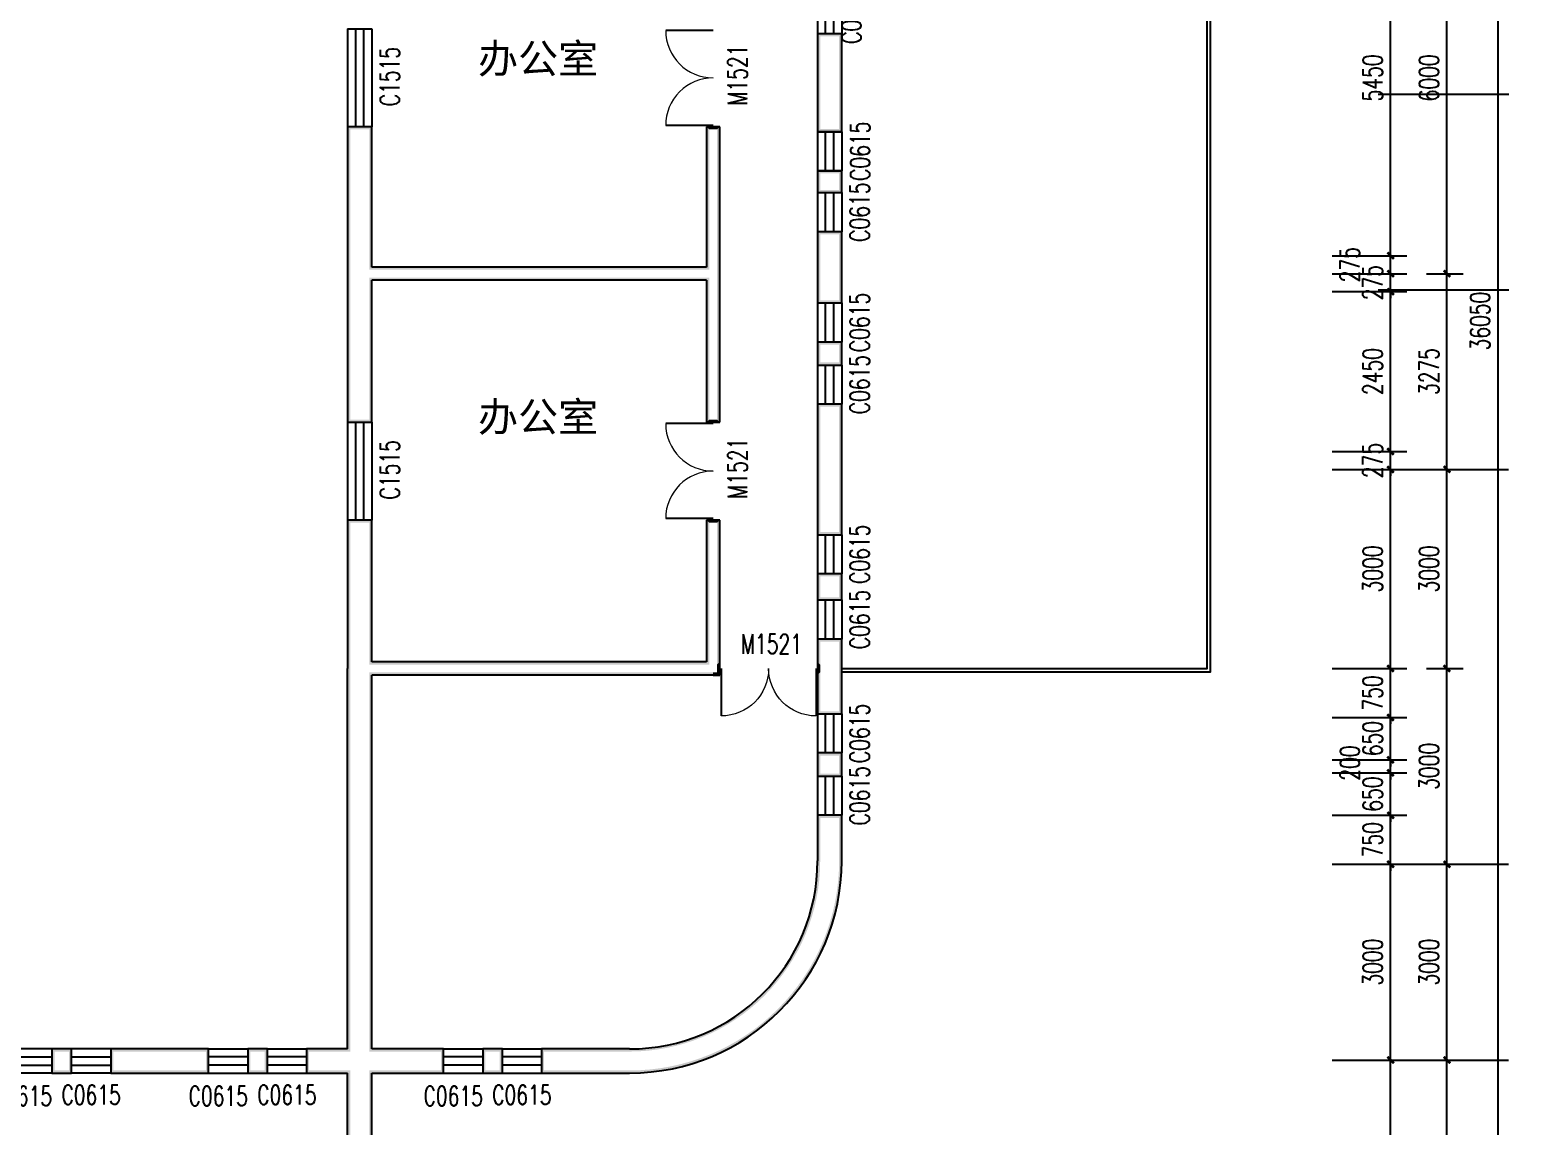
# Model space of a CAD drawing. Header units: millimetres. Extents: x -150677 to 588340, y -254013 to 149700.
# Drawn here: x 201569 to 224316, y -109772 to -92967 of the extents above; entities that cross this region are included whole.
import ezdxf

# ---------------------------------------------------------------- set-up
doc = ezdxf.new("R2010")
doc.units = ezdxf.units.MM
doc.header["$LTSCALE"] = 10
doc.header["$MEASUREMENT"] = 0
for name, color, linetype in [('PUB_DIM', 3, 'Continuous'), ('PUB_WALL', 9, 'Continuous'), ('WALL', 9, 'Continuous'), ('WINDOW', 4, 'Continuous'), ('WINDOW_TEXT', 7, 'Continuous')]:
    doc.layers.add(name, color=color, linetype=linetype)
doc.styles.add('_TCH_DIM_T3', font='SIMPLEX', dxfattribs={"width": 0.705882, "bigfont": 'GBCBIG'})
doc.styles.add('_TCH_WINDOW', font='SIMPLEX', dxfattribs={"bigfont": 'GBCBIG'})
doc.styles.add('HZHT', font='')
doc.styles.get('HZHT').set_extended_font_data('SimSun')
doc.dimstyles.new('_TCH_ARCH&&100', dxfattribs={"dimtxt": 297.5, "dimasz": 100, "dimexe": 250, "dimexo": 300, "dimgap": 126.25, "dimtad": 1, "dimdec": 0, "dimzin": 0, "dimdsep": 46, "dimtxsty": '_TCH_DIM_T3', "dimblk": 'ARCHTICK', "dimcen": 0.09, "dimclrt": 7, "dimazin": 2, "dimtfac": 1, "dimtdec": 0, "dimtix": 1, "dimtmove": 2, "dimatfit": 3, "dimfxl": 1, "dimtolj": 1, "dimtzin": 0, "dimarcsym": 0})

# ---------------------------------------------------------------- blocks, each defined once
blk = doc.blocks.new('_ArchTick')
at = {"color": 0, "linetype": 'ByBlock', "const_width": 0.4}
blk.add_lwpolyline([(-0.5, -0.5), (0.5, 0.5)], dxfattribs=at)
blk = doc.blocks.new('*D448')
at = {"layer": 'Defpoints', "color": 0, "transparency": 16777216}
for p in [(221226, -108756), (222420, -108756), (221226, -114706)]:
    blk.add_point(p, dxfattribs=at)
at = {"layer": 'PUB_DIM', "color": 0, "lineweight": -2, "transparency": 16777216}
for p, q in [((221526, -108756), (222670, -108756)), ((222420, -114706), (222420, -108756)), ((221526, -114706), (222670, -114706))]:
    blk.add_line(p, q, dxfattribs=at)
at = {"layer": 'PUB_DIM', "color": 0, "lineweight": -2, "transparency": 16777216, "xscale": 100, "yscale": 100, "zscale": 100}
for p, rotation in [((222420, -108756), 90), ((222420, -114706), 270)]:
    blk.add_blockref('_ArchTick', p, dxfattribs=dict(at, rotation=rotation))
at = {"layer": 'PUB_DIM', "color": 7, "transparency": 16777216, "insert": (222145, -111731), "char_height": 297.5, "attachment_point": 5, "rotation": 90, "style": '_TCH_DIM_T3'}
blk.add_mtext('\\A1;5950', dxfattribs=at)
blk = doc.blocks.new('*D449')
at = {"layer": 'Defpoints', "color": 0, "transparency": 16777216}
for p in [(221226, -105756), (222420, -105756), (221226, -108756)]:
    blk.add_point(p, dxfattribs=at)
at = {"layer": 'PUB_DIM', "color": 0, "lineweight": -2, "transparency": 16777216}
for p, q in [((221526, -105756), (222670, -105756)), ((222420, -108756), (222420, -105756)), ((221526, -108756), (222670, -108756))]:
    blk.add_line(p, q, dxfattribs=at)
at = {"layer": 'PUB_DIM', "color": 0, "lineweight": -2, "transparency": 16777216, "xscale": 100, "yscale": 100, "zscale": 100}
for p, rotation in [((222420, -105756), 90), ((222420, -108756), 270)]:
    blk.add_blockref('_ArchTick', p, dxfattribs=dict(at, rotation=rotation))
at = {"layer": 'PUB_DIM', "color": 7, "transparency": 16777216, "insert": (222145, -107256), "char_height": 297.5, "attachment_point": 5, "rotation": 90, "style": '_TCH_DIM_T3'}
blk.add_mtext('\\A1;3000', dxfattribs=at)
blk = doc.blocks.new('*D450')
at = {"layer": 'Defpoints', "color": 0, "transparency": 16777216}
for p in [(221226, -105006), (222420, -105006), (221226, -105756)]:
    blk.add_point(p, dxfattribs=at)
at = {"layer": 'PUB_DIM', "color": 0, "lineweight": -2, "transparency": 16777216}
for p, q in [((221526, -105006), (222670, -105006)), ((222420, -105006), (222420, -104906)), ((222420, -105756), (222420, -105006)), ((221526, -105756), (222670, -105756)), ((222420, -105756), (222420, -105856))]:
    blk.add_line(p, q, dxfattribs=at)
at = {"layer": 'PUB_DIM', "color": 0, "lineweight": -2, "transparency": 16777216, "xscale": 100, "yscale": 100, "zscale": 100}
for p, rotation in [((222420, -105006), 270), ((222420, -105756), 90)]:
    blk.add_blockref('_ArchTick', p, dxfattribs=dict(at, rotation=rotation))
at = {"layer": 'PUB_DIM', "color": 7, "transparency": 16777216, "insert": (222145, -105381), "char_height": 297.5, "attachment_point": 5, "rotation": 90, "style": '_TCH_DIM_T3'}
blk.add_mtext('\\A1;750', dxfattribs=at)
blk = doc.blocks.new('*D451')
at = {"layer": 'Defpoints', "color": 0, "transparency": 16777216}
for p in [(221226, -104356), (222420, -104356), (221226, -105006)]:
    blk.add_point(p, dxfattribs=at)
at = {"layer": 'PUB_DIM', "color": 0, "lineweight": -2, "transparency": 16777216}
for p, q in [((221526, -104356), (222670, -104356)), ((222420, -104356), (222420, -104256)), ((222420, -105006), (222420, -104356)), ((221526, -105006), (222670, -105006)), ((222420, -105006), (222420, -105106))]:
    blk.add_line(p, q, dxfattribs=at)
at = {"layer": 'PUB_DIM', "color": 0, "lineweight": -2, "transparency": 16777216, "xscale": 100, "yscale": 100, "zscale": 100}
for p, rotation in [((222420, -104356), 270), ((222420, -105006), 90)]:
    blk.add_blockref('_ArchTick', p, dxfattribs=dict(at, rotation=rotation))
at = {"layer": 'PUB_DIM', "color": 7, "transparency": 16777216, "insert": (222145, -104681), "char_height": 297.5, "attachment_point": 5, "rotation": 90, "style": '_TCH_DIM_T3'}
blk.add_mtext('\\A1;650', dxfattribs=at)
blk = doc.blocks.new('*D452')
at = {"layer": 'Defpoints', "color": 0, "transparency": 16777216}
for p in [(221226, -104156), (222420, -104156), (221226, -104356)]:
    blk.add_point(p, dxfattribs=at)
at = {"layer": 'PUB_DIM', "color": 0, "lineweight": -2, "transparency": 16777216}
for p, q in [((221526, -104156), (222670, -104156)), ((222420, -104156), (222420, -104056)), ((222420, -104356), (222420, -104156)), ((221526, -104356), (222670, -104356)), ((222420, -104356), (222420, -104456))]:
    blk.add_line(p, q, dxfattribs=at)
at = {"layer": 'PUB_DIM', "color": 0, "lineweight": -2, "transparency": 16777216, "xscale": 100, "yscale": 100, "zscale": 100}
for p, rotation in [((222420, -104156), 270), ((222420, -104356), 90)]:
    blk.add_blockref('_ArchTick', p, dxfattribs=dict(at, rotation=rotation))
at = {"layer": 'PUB_DIM', "color": 7, "transparency": 16777216, "insert": (221795, -104206), "char_height": 297.5, "attachment_point": 5, "rotation": 90, "style": '_TCH_DIM_T3'}
blk.add_mtext('\\A1;200', dxfattribs=at)
blk = doc.blocks.new('*D453')
at = {"layer": 'Defpoints', "color": 0, "transparency": 16777216}
for p in [(221226, -103506), (222420, -103506), (221226, -104156)]:
    blk.add_point(p, dxfattribs=at)
at = {"layer": 'PUB_DIM', "color": 0, "lineweight": -2, "transparency": 16777216}
for p, q in [((222420, -103506), (222420, -103406)), ((221526, -103506), (222670, -103506)), ((222420, -104156), (222420, -103506)), ((221526, -104156), (222670, -104156)), ((222420, -104156), (222420, -104256))]:
    blk.add_line(p, q, dxfattribs=at)
at = {"layer": 'PUB_DIM', "color": 0, "lineweight": -2, "transparency": 16777216, "xscale": 100, "yscale": 100, "zscale": 100}
for p, rotation in [((222420, -103506), 270), ((222420, -104156), 90)]:
    blk.add_blockref('_ArchTick', p, dxfattribs=dict(at, rotation=rotation))
at = {"layer": 'PUB_DIM', "color": 7, "transparency": 16777216, "insert": (222145, -103831), "char_height": 297.5, "attachment_point": 5, "rotation": 90, "style": '_TCH_DIM_T3'}
blk.add_mtext('\\A1;650', dxfattribs=at)
blk = doc.blocks.new('*D454')
at = {"layer": 'Defpoints', "color": 0, "transparency": 16777216}
for p in [(221226, -102756), (222420, -102756), (221226, -103506)]:
    blk.add_point(p, dxfattribs=at)
at = {"layer": 'PUB_DIM', "color": 0, "lineweight": -2, "transparency": 16777216}
for p, q in [((221526, -102756), (222670, -102756)), ((222420, -102756), (222420, -102656)), ((222420, -103506), (222420, -102756)), ((221526, -103506), (222670, -103506)), ((222420, -103506), (222420, -103606))]:
    blk.add_line(p, q, dxfattribs=at)
at = {"layer": 'PUB_DIM', "color": 0, "lineweight": -2, "transparency": 16777216, "xscale": 100, "yscale": 100, "zscale": 100}
for p, rotation in [((222420, -102756), 270), ((222420, -103506), 90)]:
    blk.add_blockref('_ArchTick', p, dxfattribs=dict(at, rotation=rotation))
at = {"layer": 'PUB_DIM', "color": 7, "transparency": 16777216, "insert": (222145, -103131), "char_height": 297.5, "attachment_point": 5, "rotation": 90, "style": '_TCH_DIM_T3'}
blk.add_mtext('\\A1;750', dxfattribs=at)
blk = doc.blocks.new('*D455')
at = {"layer": 'Defpoints', "color": 0, "transparency": 16777216}
for p in [(221226, -99706), (222420, -99706), (221226, -102756)]:
    blk.add_point(p, dxfattribs=at)
at = {"layer": 'PUB_DIM', "color": 0, "lineweight": -2, "transparency": 16777216}
for p, q in [((221526, -99706), (222670, -99706)), ((222420, -102756), (222420, -99706)), ((221526, -102756), (222670, -102756))]:
    blk.add_line(p, q, dxfattribs=at)
at = {"layer": 'PUB_DIM', "color": 0, "lineweight": -2, "transparency": 16777216, "xscale": 100, "yscale": 100, "zscale": 100}
for p, rotation in [((222420, -99706), 90), ((222420, -102756), 270)]:
    blk.add_blockref('_ArchTick', p, dxfattribs=dict(at, rotation=rotation))
at = {"layer": 'PUB_DIM', "color": 7, "transparency": 16777216, "insert": (222145, -101231), "char_height": 297.5, "attachment_point": 5, "rotation": 90, "style": '_TCH_DIM_T3'}
blk.add_mtext('\\A1;3000', dxfattribs=at)
blk = doc.blocks.new('*D456')
at = {"layer": 'Defpoints', "color": 0, "transparency": 16777216}
for p in [(221226, -99431), (222420, -99431), (221226, -99706)]:
    blk.add_point(p, dxfattribs=at)
at = {"layer": 'PUB_DIM', "color": 0, "lineweight": -2, "transparency": 16777216}
for p, q in [((222420, -99431), (222420, -99331)), ((221526, -99431), (222670, -99431)), ((222420, -99706), (222420, -99431)), ((221526, -99706), (222670, -99706)), ((222420, -99706), (222420, -99806))]:
    blk.add_line(p, q, dxfattribs=at)
at = {"layer": 'PUB_DIM', "color": 0, "lineweight": -2, "transparency": 16777216, "xscale": 100, "yscale": 100, "zscale": 100}
for p, rotation in [((222420, -99431), 270), ((222420, -99706), 90)]:
    blk.add_blockref('_ArchTick', p, dxfattribs=dict(at, rotation=rotation))
at = {"layer": 'PUB_DIM', "color": 7, "transparency": 16777216, "insert": (222145, -99569), "char_height": 297.5, "attachment_point": 5, "rotation": 90, "style": '_TCH_DIM_T3'}
blk.add_mtext('\\A1;275', dxfattribs=at)
blk = doc.blocks.new('*D457')
at = {"layer": 'Defpoints', "color": 0, "transparency": 16777216}
for p in [(221226, -96981), (222420, -96981), (221226, -99431)]:
    blk.add_point(p, dxfattribs=at)
at = {"layer": 'PUB_DIM', "color": 0, "lineweight": -2, "transparency": 16777216}
for p, q in [((221526, -96981), (222670, -96981)), ((222420, -99431), (222420, -96981)), ((221526, -99431), (222670, -99431))]:
    blk.add_line(p, q, dxfattribs=at)
at = {"layer": 'PUB_DIM', "color": 0, "lineweight": -2, "transparency": 16777216, "xscale": 100, "yscale": 100, "zscale": 100}
for p, rotation in [((222420, -96981), 90), ((222420, -99431), 270)]:
    blk.add_blockref('_ArchTick', p, dxfattribs=dict(at, rotation=rotation))
at = {"layer": 'PUB_DIM', "color": 7, "transparency": 16777216, "insert": (222145, -98206), "char_height": 297.5, "attachment_point": 5, "rotation": 90, "style": '_TCH_DIM_T3'}
blk.add_mtext('\\A1;2450', dxfattribs=at)
blk = doc.blocks.new('*D458')
at = {"layer": 'Defpoints', "color": 0, "transparency": 16777216}
for p in [(221226, -96706), (222420, -96706), (221226, -96981)]:
    blk.add_point(p, dxfattribs=at)
at = {"layer": 'PUB_DIM', "color": 0, "lineweight": -2, "transparency": 16777216}
for p, q in [((222420, -96706), (222420, -96606)), ((221526, -96706), (222670, -96706)), ((222420, -96981), (222420, -96706)), ((221526, -96981), (222670, -96981)), ((222420, -96981), (222420, -97081))]:
    blk.add_line(p, q, dxfattribs=at)
at = {"layer": 'PUB_DIM', "color": 0, "lineweight": -2, "transparency": 16777216, "xscale": 100, "yscale": 100, "zscale": 100}
for p, rotation in [((222420, -96706), 270), ((222420, -96981), 90)]:
    blk.add_blockref('_ArchTick', p, dxfattribs=dict(at, rotation=rotation))
at = {"layer": 'PUB_DIM', "color": 7, "transparency": 16777216, "insert": (222145, -96844), "char_height": 297.5, "attachment_point": 5, "rotation": 90, "style": '_TCH_DIM_T3'}
blk.add_mtext('\\A1;275', dxfattribs=at)
blk = doc.blocks.new('*D459')
at = {"layer": 'Defpoints', "color": 0, "transparency": 16777216}
for p in [(221226, -96431), (222420, -96431), (221226, -96706)]:
    blk.add_point(p, dxfattribs=at)
at = {"layer": 'PUB_DIM', "color": 0, "lineweight": -2, "transparency": 16777216}
for p, q in [((221526, -96431), (222670, -96431)), ((222420, -96706), (222420, -96431)), ((221526, -96706), (222670, -96706))]:
    blk.add_line(p, q, dxfattribs=at)
at = {"layer": 'PUB_DIM', "color": 0, "lineweight": -2, "transparency": 16777216, "xscale": 100, "yscale": 100, "zscale": 100}
for p, rotation in [((222420, -96431), 90), ((222420, -96706), 270)]:
    blk.add_blockref('_ArchTick', p, dxfattribs=dict(at, rotation=rotation))
at = {"layer": 'PUB_DIM', "color": 7, "transparency": 16777216, "insert": (221795, -96569), "char_height": 297.5, "attachment_point": 5, "rotation": 90, "style": '_TCH_DIM_T3'}
blk.add_mtext('\\A1;275', dxfattribs=at)
blk = doc.blocks.new('*D460')
at = {"layer": 'Defpoints', "color": 0, "transparency": 16777216}
for p in [(221226, -90981), (222420, -90981), (221226, -96431)]:
    blk.add_point(p, dxfattribs=at)
at = {"layer": 'PUB_DIM', "color": 0, "lineweight": -2, "transparency": 16777216}
for p, q in [((221526, -90981), (222670, -90981)), ((222420, -96431), (222420, -90981)), ((221526, -96431), (222670, -96431))]:
    blk.add_line(p, q, dxfattribs=at)
at = {"layer": 'PUB_DIM', "color": 0, "lineweight": -2, "transparency": 16777216, "xscale": 100, "yscale": 100, "zscale": 100}
for p, rotation in [((222420, -90981), 90), ((222420, -96431), 270)]:
    blk.add_blockref('_ArchTick', p, dxfattribs=dict(at, rotation=rotation))
at = {"layer": 'PUB_DIM', "color": 7, "transparency": 16777216, "insert": (222145, -93706), "char_height": 297.5, "attachment_point": 5, "rotation": 90, "style": '_TCH_DIM_T3'}
blk.add_mtext('\\A1;5450', dxfattribs=at)
blk = doc.blocks.new('*D473')
at = {"layer": 'Defpoints', "color": 0, "transparency": 16777216}
for p in [(222670, -108756), (223284, -108756), (222670, -114758)]:
    blk.add_point(p, dxfattribs=at)
at = {"layer": 'PUB_DIM', "color": 0, "lineweight": -2, "transparency": 16777216}
for p, q in [((222970, -108756), (223534, -108756)), ((223284, -114758), (223284, -108756)), ((222970, -114758), (223534, -114758))]:
    blk.add_line(p, q, dxfattribs=at)
at = {"layer": 'PUB_DIM', "color": 0, "lineweight": -2, "transparency": 16777216, "xscale": 100, "yscale": 100, "zscale": 100}
for p, rotation in [((223284, -108756), 90), ((223284, -114758), 270)]:
    blk.add_blockref('_ArchTick', p, dxfattribs=dict(at, rotation=rotation))
at = {"layer": 'PUB_DIM', "color": 7, "transparency": 16777216, "insert": (223009, -111757), "char_height": 297.5, "attachment_point": 5, "rotation": 90, "style": '_TCH_DIM_T3'}
blk.add_mtext('\\A1;6000', dxfattribs=at)
blk = doc.blocks.new('*D474')
at = {"layer": 'Defpoints', "color": 0, "transparency": 16777216}
for p in [(222670, -105756), (223284, -105756), (222670, -108756)]:
    blk.add_point(p, dxfattribs=at)
at = {"layer": 'PUB_DIM', "color": 0, "lineweight": -2, "transparency": 16777216}
for p, q in [((222970, -105756), (223534, -105756)), ((223284, -108756), (223284, -105756)), ((222970, -108756), (223534, -108756))]:
    blk.add_line(p, q, dxfattribs=at)
at = {"layer": 'PUB_DIM', "color": 0, "lineweight": -2, "transparency": 16777216, "xscale": 100, "yscale": 100, "zscale": 100}
for p, rotation in [((223284, -105756), 90), ((223284, -108756), 270)]:
    blk.add_blockref('_ArchTick', p, dxfattribs=dict(at, rotation=rotation))
at = {"layer": 'PUB_DIM', "color": 7, "transparency": 16777216, "insert": (223009, -107256), "char_height": 297.5, "attachment_point": 5, "rotation": 90, "style": '_TCH_DIM_T3'}
blk.add_mtext('\\A1;3000', dxfattribs=at)
blk = doc.blocks.new('*D475')
at = {"layer": 'Defpoints', "color": 0, "transparency": 16777216}
for p in [(222670, -102756), (223284, -102756), (222670, -105756)]:
    blk.add_point(p, dxfattribs=at)
at = {"layer": 'PUB_DIM', "color": 0, "lineweight": -2, "transparency": 16777216}
for p, q in [((222970, -102756), (223534, -102756)), ((223284, -105756), (223284, -102756)), ((222970, -105756), (223534, -105756))]:
    blk.add_line(p, q, dxfattribs=at)
at = {"layer": 'PUB_DIM', "color": 0, "lineweight": -2, "transparency": 16777216, "xscale": 100, "yscale": 100, "zscale": 100}
for p, rotation in [((223284, -102756), 90), ((223284, -105756), 270)]:
    blk.add_blockref('_ArchTick', p, dxfattribs=dict(at, rotation=rotation))
at = {"layer": 'PUB_DIM', "color": 7, "transparency": 16777216, "insert": (223009, -104256), "char_height": 297.5, "attachment_point": 5, "rotation": 90, "style": '_TCH_DIM_T3'}
blk.add_mtext('\\A1;3000', dxfattribs=at)
blk = doc.blocks.new('*D476')
at = {"layer": 'Defpoints', "color": 0, "transparency": 16777216}
for p in [(222670, -99706), (223284, -99706), (222670, -102756)]:
    blk.add_point(p, dxfattribs=at)
at = {"layer": 'PUB_DIM', "color": 0, "lineweight": -2, "transparency": 16777216}
for p, q in [((222970, -99706), (223534, -99706)), ((223284, -102756), (223284, -99706)), ((222970, -102756), (223534, -102756))]:
    blk.add_line(p, q, dxfattribs=at)
at = {"layer": 'PUB_DIM', "color": 0, "lineweight": -2, "transparency": 16777216, "xscale": 100, "yscale": 100, "zscale": 100}
for p, rotation in [((223284, -99706), 90), ((223284, -102756), 270)]:
    blk.add_blockref('_ArchTick', p, dxfattribs=dict(at, rotation=rotation))
at = {"layer": 'PUB_DIM', "color": 7, "transparency": 16777216, "insert": (223009, -101231), "char_height": 297.5, "attachment_point": 5, "rotation": 90, "style": '_TCH_DIM_T3'}
blk.add_mtext('\\A1;3000', dxfattribs=at)
blk = doc.blocks.new('*D477')
at = {"layer": 'Defpoints', "color": 0, "transparency": 16777216}
for p in [(222670, -96706), (223284, -96706), (222670, -99706)]:
    blk.add_point(p, dxfattribs=at)
at = {"layer": 'PUB_DIM', "color": 0, "lineweight": -2, "transparency": 16777216}
for p, q in [((222970, -96706), (223534, -96706)), ((223284, -99706), (223284, -96706)), ((222970, -99706), (223534, -99706))]:
    blk.add_line(p, q, dxfattribs=at)
at = {"layer": 'PUB_DIM', "color": 0, "lineweight": -2, "transparency": 16777216, "xscale": 100, "yscale": 100, "zscale": 100}
for p, rotation in [((223284, -96706), 90), ((223284, -99706), 270)]:
    blk.add_blockref('_ArchTick', p, dxfattribs=dict(at, rotation=rotation))
at = {"layer": 'PUB_DIM', "color": 7, "transparency": 16777216, "insert": (223009, -98206), "char_height": 297.5, "attachment_point": 5, "rotation": 90, "style": '_TCH_DIM_T3'}
blk.add_mtext('\\A1;3275', dxfattribs=at)
blk = doc.blocks.new('*D478')
at = {"layer": 'Defpoints', "color": 0, "transparency": 16777216}
for p in [(222670, -90706), (223284, -90706), (222670, -96706)]:
    blk.add_point(p, dxfattribs=at)
at = {"layer": 'PUB_DIM', "color": 0, "lineweight": -2, "transparency": 16777216}
for p, q in [((222970, -90706), (223534, -90706)), ((223284, -96706), (223284, -90706)), ((222970, -96706), (223534, -96706))]:
    blk.add_line(p, q, dxfattribs=at)
at = {"layer": 'PUB_DIM', "color": 0, "lineweight": -2, "transparency": 16777216, "xscale": 100, "yscale": 100, "zscale": 100}
for p, rotation in [((223284, -90706), 90), ((223284, -96706), 270)]:
    blk.add_blockref('_ArchTick', p, dxfattribs=dict(at, rotation=rotation))
at = {"layer": 'PUB_DIM', "color": 7, "transparency": 16777216, "insert": (223009, -93706), "char_height": 297.5, "attachment_point": 5, "rotation": 90, "style": '_TCH_DIM_T3'}
blk.add_mtext('\\A1;6000', dxfattribs=at)
blk = doc.blocks.new('$WINLIB2D$00000001')
at = {"color": 0}
for points in [[(-0.5, 0.5), (-0.5, -0.5)], [(-0.5, 0.5), (0.5, 0.5)], [(0.5, -0.5), (0.5, 0.5)], [(0.5, 0.167), (-0.5, 0.167)], [(0.5, -0.167), (-0.5, -0.167)], [(-0.5, -0.5), (0.5, -0.5)]]:
    blk.add_lwpolyline(points, dxfattribs=at)
blk = doc.blocks.new('*D565')
at = {"layer": 'Defpoints', "color": 0, "transparency": 16777216}
for p in [(223284, -78706), (224066, -78706), (223284, -114758)]:
    blk.add_point(p, dxfattribs=at)
at = {"layer": 'PUB_DIM', "color": 0, "lineweight": -2, "transparency": 16777216}
for p, q in [((223584, -78706), (224316, -78706)), ((224066, -114758), (224066, -78706)), ((223584, -114758), (224316, -114758))]:
    blk.add_line(p, q, dxfattribs=at)
at = {"layer": 'PUB_DIM', "color": 0, "lineweight": -2, "transparency": 16777216, "xscale": 100, "yscale": 100, "zscale": 100}
for p, rotation in [((224066, -78706), 90), ((224066, -114758), 270)]:
    blk.add_blockref('_ArchTick', p, dxfattribs=dict(at, rotation=rotation))
at = {"layer": 'PUB_DIM', "color": 7, "transparency": 16777216, "insert": (223791, -97432), "char_height": 297.5, "attachment_point": 5, "rotation": 90, "style": '_TCH_DIM_T3'}
blk.add_mtext('\\A1;36050', dxfattribs=at)
blk = doc.blocks.new('$DorLib2D$00000004')
for p, q in [((-0.485, 0), (-0.485, 0.485)), ((0.485, 0), (0.485, 0.485))]:
    blk.add_line(p, q)
at = {"lineweight": 13}
for centre, start, end in [((-0.485, 0), 0, 90), ((0.485, 0), 90, 180)]:
    blk.add_arc(centre, 0.485, start, end, dxfattribs=at)

msp = doc.modelspace()

# ---------------------------------------------------------------- hatches: boundary and pattern name
at = {"layer": 'PUB_WALL'}
for points in [[(214010.7, -93028.9), (213640.7, -93028.9), (213680.7, -93068.9), (213970.7, -93068.9)], [(213640.7, -93028.9), (213640.7, -94530.4), (213680.7, -94490.4), (213680.7, -93068.9)], [(214010.7, -94530.4), (214010.7, -93028.9), (213970.7, -93068.9), (213970.7, -94490.4)], [(206810.7, -94456), (206440.7, -94456), (206480.7, -94496), (206770.7, -94496)], [(206440.7, -94456), (206440.7, -96706), (206480.7, -96706), (206480.7, -94496)], [(206810.7, -96606), (206810.7, -94456), (206770.7, -94496), (206770.7, -96646)], [(212140.7, -94456), (211940.7, -94456), (211980.7, -94496), (212100.7, -94496)], [(211940.7, -94456), (211940.7, -96606), (211980.7, -96646), (211980.7, -94496)], [(212140.7, -96706), (212140.7, -94456), (212100.7, -94496), (212100.7, -96706)], [(213640.7, -94530.4), (214010.7, -94530.4), (213970.7, -94490.4), (213680.7, -94490.4)], [(214010.7, -95130.4), (213640.7, -95130.4), (213680.7, -95170.4), (213970.7, -95170.4)], [(213640.7, -95130.4), (213640.7, -95462.8), (213680.7, -95422.8), (213680.7, -95170.4)], [(214010.7, -95462.8), (214010.7, -95130.4), (213970.7, -95170.4), (213970.7, -95422.8)], [(213640.7, -95462.8), (214010.7, -95462.8), (213970.7, -95422.8), (213680.7, -95422.8)], [(214010.7, -96062.8), (213640.7, -96062.8), (213680.7, -96102.8), (213970.7, -96102.8)], [(213640.7, -96062.8), (213640.7, -97154.4), (213680.7, -97114.4), (213680.7, -96102.8)], [(214010.7, -97154.4), (214010.7, -96062.8), (213970.7, -96102.8), (213970.7, -97114.4)], [(211940.7, -96606), (206810.7, -96606), (206770.7, -96646), (211980.7, -96646)], [(206440.7, -96706), (206440.7, -98981), (206480.7, -98941), (206480.7, -96706)], [(206810.7, -98981), (206810.7, -96806), (206770.7, -96766), (206770.7, -98941)], [(211940.7, -96806), (206810.7, -96806), (206770.7, -96766), (211980.7, -96766)], [(211940.7, -96806), (211940.7, -98981), (211980.7, -98941), (211980.7, -96766)], [(212140.7, -98981), (212140.7, -96706), (212100.7, -96706), (212100.7, -98941)], [(213640.7, -97154.4), (214010.7, -97154.4), (213970.7, -97114.4), (213680.7, -97114.4)], [(214010.7, -97754.4), (213640.7, -97754.4), (213680.7, -97794.4), (213970.7, -97794.4)], [(213640.7, -97754.4), (213640.7, -98106.2), (213680.7, -98066.2), (213680.7, -97794.4)], [(214010.7, -98106.2), (214010.7, -97754.4), (213970.7, -97794.4), (213970.7, -98066.2)], [(213640.7, -98106.2), (214010.7, -98106.2), (213970.7, -98066.2), (213680.7, -98066.2)], [(214010.7, -98706.2), (213640.7, -98706.2), (213680.7, -98746.2), (213970.7, -98746.2)], [(213640.7, -98706.2), (213640.7, -100706), (213680.7, -100666), (213680.7, -98746.2)], [(214010.7, -100706), (214010.7, -98706.2), (213970.7, -98746.2), (213970.7, -100666)], [(206440.7, -98981), (206810.7, -98981), (206770.7, -98941), (206480.7, -98941)], [(211940.7, -98981), (212140.7, -98981), (212100.7, -98941), (211980.7, -98941)], [(206810.7, -100481), (206440.7, -100481), (206480.7, -100521), (206770.7, -100521)], [(206440.7, -100481), (206440.7, -102756), (206480.7, -102756), (206480.7, -100521)], [(206810.7, -102656), (206810.7, -100481), (206770.7, -100521), (206770.7, -102696)], [(212140.7, -100481), (211940.7, -100481), (211980.7, -100521), (212100.7, -100521)], [(211940.7, -100481), (211940.7, -102656), (211980.7, -102696), (211980.7, -100521)], [(212140.7, -102656), (212140.7, -100481), (212100.7, -100521), (212100.7, -102696)], [(213640.7, -100706), (214010.7, -100706), (213970.7, -100666), (213680.7, -100666)], [(214010.7, -101306), (213640.7, -101306), (213680.7, -101346), (213970.7, -101346)], [(213640.7, -101306), (213640.7, -101706), (213680.7, -101666), (213680.7, -101346)], [(214010.7, -101706), (214010.7, -101306), (213970.7, -101346), (213970.7, -101666)], [(213640.7, -101706), (214010.7, -101706), (213970.7, -101666), (213680.7, -101666)], [(214010.7, -102306), (213640.7, -102306), (213680.7, -102346), (213970.7, -102346)], [(213640.7, -102306), (213640.7, -102656), (213680.7, -102696), (213680.7, -102346)], [(214010.7, -102756), (214010.7, -102306), (213970.7, -102346), (213970.7, -102756)], [(206440.7, -108586), (206440.7, -102756), (206480.7, -102756), (206480.7, -108626)], [(211940.7, -102656), (206810.7, -102656), (206770.7, -102696), (211980.7, -102696)], [(212140.7, -102856), (212140.7, -102656), (212100.7, -102696), (212100.7, -102816)], [(213640.7, -102656), (213640.7, -102856), (213680.7, -102816), (213680.7, -102696)], [(214010.7, -103451.1), (214010.7, -102756), (213970.7, -102756), (213970.7, -103411.1)], [(206810.7, -108586), (206810.7, -102856), (206770.7, -102816), (206770.7, -108626)], [(212040.7, -102856), (206810.7, -102856), (206770.7, -102816), (212040.7, -102816)], [(212040.7, -102856), (212140.7, -102856), (212100.7, -102816), (212040.7, -102816)], [(213640.7, -102856), (213640.7, -103451.1), (213680.7, -103411.1), (213680.7, -102816)], [(213640.7, -103451.1), (214010.7, -103451.1), (213970.7, -103411.1), (213680.7, -103411.1)], [(214010.7, -104051.1), (213640.7, -104051.1), (213680.7, -104091.1), (213970.7, -104091.1)], [(213640.7, -104051.1), (213640.7, -104406), (213680.7, -104366), (213680.7, -104091.1)], [(214010.7, -104406), (214010.7, -104051.1), (213970.7, -104091.1), (213970.7, -104366)], [(213640.7, -104406), (214010.7, -104406), (213970.7, -104366), (213680.7, -104366)], [(214010.7, -105006), (213640.7, -105006), (213680.7, -105046), (213970.7, -105046)], [(213640.7, -105006), (213640.7, -105706), (213680.7, -105706), (213680.7, -105046)], [(214010.7, -105706), (214010.7, -105006), (213970.7, -105046), (213970.7, -105706)], [(210760.7, -108586, 0.4142136), (213640.7, -105706), (213680.7, -105706, -0.4142136), (210760.7, -108626)], [(210760.7, -108956, 0.4142136), (214010.7, -105706), (213970.7, -105706, -0.4142136), (210760.7, -108916)], [(202210.7, -108586), (201910.7, -108586), (201950.7, -108626), (202170.7, -108626)], [(201910.7, -108586), (201910.7, -108956), (201950.7, -108916), (201950.7, -108626)], [(202210.7, -108956), (202210.7, -108586), (202170.7, -108626), (202170.7, -108916)], [(204310.7, -108586), (202810.7, -108586), (202850.7, -108626), (204270.7, -108626)], [(202810.7, -108586), (202810.7, -108956), (202850.7, -108916), (202850.7, -108626)], [(204310.7, -108956), (204310.7, -108586), (204270.7, -108626), (204270.7, -108916)], [(205210.7, -108586), (204910.7, -108586), (204950.7, -108626), (205170.7, -108626)], [(204910.7, -108586), (204910.7, -108956), (204950.7, -108916), (204950.7, -108626)], [(205210.7, -108956), (205210.7, -108586), (205170.7, -108626), (205170.7, -108916)], [(206440.7, -108586), (205810.7, -108586), (205850.7, -108626), (206480.7, -108626)], [(205810.7, -108586), (205810.7, -108956), (205850.7, -108916), (205850.7, -108626)], [(207910.7, -108586), (206810.7, -108586), (206770.7, -108626), (207870.7, -108626)], [(207910.7, -108956), (207910.7, -108586), (207870.7, -108626), (207870.7, -108916)], [(208810.7, -108586), (208510.7, -108586), (208550.7, -108626), (208770.7, -108626)], [(208510.7, -108586), (208510.7, -108956), (208550.7, -108916), (208550.7, -108626)], [(208810.7, -108956), (208810.7, -108586), (208770.7, -108626), (208770.7, -108916)], [(210760.7, -108586), (209410.7, -108586), (209450.7, -108626), (210760.7, -108626)], [(209410.7, -108586), (209410.7, -108956), (209450.7, -108916), (209450.7, -108626)], [(201910.7, -108956), (202210.7, -108956), (202170.7, -108916), (201950.7, -108916)], [(202810.7, -108956), (204310.7, -108956), (204270.7, -108916), (202850.7, -108916)], [(204910.7, -108956), (205210.7, -108956), (205170.7, -108916), (204950.7, -108916)], [(205810.7, -108956), (206440.7, -108956), (206480.7, -108916), (205850.7, -108916)], [(206440.7, -111806), (206440.7, -108956), (206480.7, -108916), (206480.7, -111806)], [(206810.7, -108956), (207910.7, -108956), (207870.7, -108916), (206770.7, -108916)], [(206810.7, -111806), (206810.7, -108956), (206770.7, -108916), (206770.7, -111806)], [(208510.7, -108956), (208810.7, -108956), (208770.7, -108916), (208550.7, -108916)], [(209410.7, -108956), (210760.7, -108956), (210760.7, -108916), (209450.7, -108916)]]:
    msp.add_hatch(color=256, dxfattribs=at).paths.add_polyline_path(points)

# ---------------------------------------------------------------- linework, layer by layer
for points in [[(214010.7, -102806), (219660.7, -102806), (219660.7, -85091.9), (214010.7, -85091.9)], [(214010.7, -102756), (219610.7, -102756), (219610.7, -85141.9), (214010.7, -85141.9)]]:
    msp.add_lwpolyline(points)
at = {"layer": 'PUB_DIM'}
for p, q in [((222227.5, -93956), (224230.7, -93956)), ((222227.5, -96956), (224230.7, -96956)), ((222227.5, -99706), (224227.5, -99706)), ((222227.5, -105756), (224227.5, -105756)), ((222227.5, -108756), (224227.5, -108756))]:
    msp.add_line(p, q, dxfattribs=at)
at = {"layer": 'WALL'}
for p, q in [((214010.7, -93028.9), (213640.7, -93028.9)), ((213640.7, -93028.9), (213640.7, -94530.4)), ((214010.7, -94530.4), (214010.7, -93028.9)), ((206810.7, -94456), (206440.7, -94456)), ((206440.7, -94456), (206440.7, -96706)), ((206810.7, -96606), (206810.7, -94456)), ((212140.7, -94456), (211940.7, -94456)), ((211940.7, -94456), (211940.7, -96606)), ((212140.7, -96706), (212140.7, -94456)), ((213640.7, -94530.4), (214010.7, -94530.4)), ((214010.7, -95130.4), (213640.7, -95130.4)), ((213640.7, -95130.4), (213640.7, -95462.8)), ((214010.7, -95462.8), (214010.7, -95130.4)), ((213640.7, -95462.8), (214010.7, -95462.8)), ((214010.7, -96062.8), (213640.7, -96062.8)), ((213640.7, -96062.8), (213640.7, -97154.4)), ((214010.7, -97154.4), (214010.7, -96062.8)), ((211940.7, -96606), (206810.7, -96606)), ((206440.7, -96706), (206440.7, -98981)), ((206810.7, -98981), (206810.7, -96806)), ((211940.7, -96806), (206810.7, -96806)), ((211940.7, -96806), (211940.7, -98981)), ((212140.7, -98981), (212140.7, -96706)), ((213640.7, -97154.4), (214010.7, -97154.4)), ((214010.7, -97754.4), (213640.7, -97754.4)), ((213640.7, -97754.4), (213640.7, -98106.2)), ((214010.7, -98106.2), (214010.7, -97754.4)), ((213640.7, -98106.2), (214010.7, -98106.2)), ((214010.7, -98706.2), (213640.7, -98706.2)), ((213640.7, -98706.2), (213640.7, -100706)), ((214010.7, -100706), (214010.7, -98706.2)), ((206440.7, -98981), (206810.7, -98981)), ((211940.7, -98981), (212140.7, -98981)), ((206810.7, -100481), (206440.7, -100481)), ((206440.7, -100481), (206440.7, -102756)), ((206810.7, -102656), (206810.7, -100481)), ((212140.7, -100481), (211940.7, -100481)), ((211940.7, -100481), (211940.7, -102656)), ((212140.7, -102656), (212140.7, -100481)), ((213640.7, -100706), (214010.7, -100706)), ((214010.7, -101306), (213640.7, -101306)), ((213640.7, -101306), (213640.7, -101706)), ((214010.7, -101706), (214010.7, -101306)), ((213640.7, -101706), (214010.7, -101706)), ((214010.7, -102306), (213640.7, -102306)), ((213640.7, -102306), (213640.7, -102656)), ((214010.7, -102756), (214010.7, -102306)), ((206440.7, -108586), (206440.7, -102756)), ((211940.7, -102656), (206810.7, -102656)), ((212140.7, -102856), (212140.7, -102656)), ((213640.7, -102656), (213640.7, -102856)), ((214010.7, -103451.1), (214010.7, -102756)), ((206810.7, -108586), (206810.7, -102856)), ((212040.7, -102856), (206810.7, -102856)), ((212040.7, -102856), (212140.7, -102856)), ((213640.7, -102856), (213640.7, -103451.1)), ((213640.7, -103451.1), (214010.7, -103451.1)), ((214010.7, -104051.1), (213640.7, -104051.1)), ((213640.7, -104051.1), (213640.7, -104406)), ((214010.7, -104406), (214010.7, -104051.1)), ((213640.7, -104406), (214010.7, -104406)), ((214010.7, -105006), (213640.7, -105006)), ((213640.7, -105006), (213640.7, -105706)), ((214010.7, -105706), (214010.7, -105006)), ((202210.7, -108586), (201910.7, -108586)), ((201910.7, -108586), (201910.7, -108956)), ((202210.7, -108956), (202210.7, -108586)), ((204310.7, -108586), (202810.7, -108586)), ((202810.7, -108586), (202810.7, -108956)), ((204310.7, -108956), (204310.7, -108586)), ((205210.7, -108586), (204910.7, -108586)), ((204910.7, -108586), (204910.7, -108956)), ((205210.7, -108956), (205210.7, -108586)), ((206440.7, -108586), (205810.7, -108586)), ((205810.7, -108586), (205810.7, -108956)), ((207910.7, -108586), (206810.7, -108586)), ((207910.7, -108956), (207910.7, -108586)), ((208810.7, -108586), (208510.7, -108586)), ((208510.7, -108586), (208510.7, -108956)), ((208810.7, -108956), (208810.7, -108586)), ((210760.7, -108586), (209410.7, -108586)), ((209410.7, -108586), (209410.7, -108956)), ((201910.7, -108956), (202210.7, -108956)), ((202810.7, -108956), (204310.7, -108956)), ((204910.7, -108956), (205210.7, -108956)), ((205810.7, -108956), (206440.7, -108956)), ((206440.7, -111806), (206440.7, -108956)), ((206810.7, -108956), (207910.7, -108956)), ((206810.7, -111806), (206810.7, -108956)), ((208510.7, -108956), (208810.7, -108956)), ((209410.7, -108956), (210760.7, -108956))]:
    msp.add_line(p, q, dxfattribs=at)
for radius in [2880, 3250]:
    msp.add_arc((210760.7, -105706), radius, 270, 0, dxfattribs=at)

# ---------------------------------------------------------------- block references
at = {"layer": 'WINDOW'}
ref = msp.add_blockref('$WINLIB2D$00000001', (213825.7, -92728.9), dxfattribs=dict(at, xscale=-600, yscale=370, zscale=-600, rotation=90))
ref.add_attrib('A', 'C0615', (214307.8, -93183.9), dxfattribs={"layer": 'WINDOW_TEXT', "height": 297.5, "rotation": 90, "style": '_TCH_WINDOW', "width": 0.705882})
ref = msp.add_blockref('$WINLIB2D$00000001', (206625.7, -93706), dxfattribs=dict(at, xscale=-1500, yscale=370, zscale=-1500, rotation=90))
ref.add_attrib('A', 'C1515', (207234.4, -94141), dxfattribs={"layer": 'WINDOW_TEXT', "height": 297.5, "rotation": 90, "style": '_TCH_WINDOW', "width": 0.705882})
ref = msp.add_blockref('$DorLib2D$00000004', (212040.7, -93706), dxfattribs=dict(at, xscale=-1500, yscale=-1500, zscale=-1500, rotation=269.9999999999992))
ref.add_attrib('A', 'M1521', (212564.4, -94131), dxfattribs={"layer": 'WINDOW_TEXT', "height": 297.5, "rotation": 90, "style": '_TCH_WINDOW', "width": 0.705882})
ref = msp.add_blockref('$WINLIB2D$00000001', (213825.7, -94830.4), dxfattribs=dict(at, xscale=-600, yscale=-370, zscale=-600, rotation=90))
ref.add_attrib('A', 'C0615', (214440.5, -95285.4), dxfattribs={"layer": 'WINDOW_TEXT', "height": 297.5, "rotation": 90, "style": '_TCH_WINDOW', "width": 0.705882})
ref = msp.add_blockref('$WINLIB2D$00000001', (213825.7, -95762.8), dxfattribs=dict(at, xscale=-600, yscale=370, zscale=-600, rotation=90))
ref.add_attrib('A', 'C0615', (214434.4, -96217.8), dxfattribs={"layer": 'WINDOW_TEXT', "height": 297.5, "rotation": 90, "style": '_TCH_WINDOW', "width": 0.705882})
ref = msp.add_blockref('$WINLIB2D$00000001', (213825.7, -97454.4), dxfattribs=dict(at, xscale=-600, yscale=370, zscale=-600, rotation=90))
ref.add_attrib('A', 'C0615', (214434.4, -97909.4), dxfattribs={"layer": 'WINDOW_TEXT', "height": 297.5, "rotation": 90, "style": '_TCH_WINDOW', "width": 0.705882})
ref = msp.add_blockref('$WINLIB2D$00000001', (213825.7, -98406.2), dxfattribs=dict(at, xscale=-600, yscale=370, zscale=-600, rotation=90))
ref.add_attrib('A', 'C0615', (214434.4, -98861.2), dxfattribs={"layer": 'WINDOW_TEXT', "height": 297.5, "rotation": 90, "style": '_TCH_WINDOW', "width": 0.705882})
ref = msp.add_blockref('$WINLIB2D$00000001', (206625.7, -99731), dxfattribs=dict(at, xscale=-1500, yscale=370, zscale=-1500, rotation=89.99999999999973))
ref.add_attrib('A', 'C1515', (207234.4, -100166), dxfattribs={"layer": 'WINDOW_TEXT', "height": 297.5, "rotation": 90, "style": '_TCH_WINDOW', "width": 0.705882})
ref = msp.add_blockref('$DorLib2D$00000004', (212040.7, -99731), dxfattribs=dict(at, xscale=-1500, yscale=-1500, zscale=-1500, rotation=270.0000000000002))
ref.add_attrib('A', 'M1521', (212564.4, -100156), dxfattribs={"layer": 'WINDOW_TEXT', "height": 297.5, "rotation": 90, "style": '_TCH_WINDOW', "width": 0.705882})
ref = msp.add_blockref('$WINLIB2D$00000001', (213825.7, -101006), dxfattribs=dict(at, xscale=-600, yscale=370, zscale=-600, rotation=90))
ref.add_attrib('A', 'C0615', (214434.4, -101461), dxfattribs={"layer": 'WINDOW_TEXT', "height": 297.5, "rotation": 90, "style": '_TCH_WINDOW', "width": 0.705882})
ref = msp.add_blockref('$WINLIB2D$00000001', (213825.7, -102006), dxfattribs=dict(at, xscale=-600, yscale=370, zscale=-600, rotation=90))
ref.add_attrib('A', 'C0615', (214434.4, -102461), dxfattribs={"layer": 'WINDOW_TEXT', "height": 297.5, "rotation": 90, "style": '_TCH_WINDOW', "width": 0.705882})
ref = msp.add_blockref('$DorLib2D$00000004', (212890.7, -102756), dxfattribs=dict(at, xscale=-1500, yscale=1500, zscale=-1500, rotation=179.9999999999995))
ref.add_attrib('A', 'M1521', (212465.7, -102529.8), dxfattribs={"layer": 'WINDOW_TEXT', "height": 297.5, "rotation": 360, "style": '_TCH_WINDOW', "width": 0.705882})
ref = msp.add_blockref('$WINLIB2D$00000001', (213825.7, -103751.1), dxfattribs=dict(at, xscale=-600, yscale=370, zscale=-600, rotation=90.00000000000057))
ref.add_attrib('A', 'C0615', (214434.4, -104206.1), dxfattribs={"layer": 'WINDOW_TEXT', "height": 297.5, "rotation": 90, "style": '_TCH_WINDOW', "width": 0.705882})
ref = msp.add_blockref('$WINLIB2D$00000001', (213825.7, -104706), dxfattribs=dict(at, xscale=-600, yscale=370, zscale=-600, rotation=90.00000000000057))
ref.add_attrib('A', 'C0615', (214434.4, -105161), dxfattribs={"layer": 'WINDOW_TEXT', "height": 297.5, "rotation": 90, "style": '_TCH_WINDOW', "width": 0.705882})
ref = msp.add_blockref('$WINLIB2D$00000001', (201610.7, -108771), dxfattribs=dict(at, xscale=-600, yscale=370, zscale=-600))
ref.add_attrib('A', 'C0615', (201003.9, -109456), dxfattribs={"layer": 'WINDOW_TEXT', "height": 297.5, "style": '_TCH_WINDOW', "width": 0.705882})
ref = msp.add_blockref('$WINLIB2D$00000001', (202510.7, -108771), dxfattribs=dict(at, xscale=-600, yscale=370, zscale=-600))
ref.add_attrib('A', 'C0615', (202055.7, -109438.8), dxfattribs={"layer": 'WINDOW_TEXT', "height": 297.5, "style": '_TCH_WINDOW', "width": 0.705882})
ref = msp.add_blockref('$WINLIB2D$00000001', (204610.7, -108771), dxfattribs=dict(at, xscale=600, yscale=-370, zscale=600))
ref.add_attrib('A', 'C0615', (204003.9, -109456), dxfattribs={"layer": 'WINDOW_TEXT', "height": 297.5, "style": '_TCH_WINDOW', "width": 0.705882})
ref = msp.add_blockref('$WINLIB2D$00000001', (205510.7, -108771), dxfattribs=dict(at, xscale=600, yscale=-370, zscale=600))
ref.add_attrib('A', 'C0615', (205055.7, -109438.8), dxfattribs={"layer": 'WINDOW_TEXT', "height": 297.5, "style": '_TCH_WINDOW', "width": 0.705882})
ref = msp.add_blockref('$WINLIB2D$00000001', (208210.7, -108771), dxfattribs=dict(at, xscale=-600, yscale=370, zscale=-600, rotation=180))
ref.add_attrib('A', 'C0615', (207603.9, -109456), dxfattribs={"layer": 'WINDOW_TEXT', "height": 297.5, "style": '_TCH_WINDOW', "width": 0.705882})
ref = msp.add_blockref('$WINLIB2D$00000001', (209110.7, -108771), dxfattribs=dict(at, xscale=-600, yscale=370, zscale=-600, rotation=180))
ref.add_attrib('A', 'C0615', (208655.7, -109438.8), dxfattribs={"layer": 'WINDOW_TEXT', "height": 297.5, "style": '_TCH_WINDOW', "width": 0.705882})

# ---------------------------------------------------------------- texts
at = {"style": 'HZHT'}
for p in [(208437.8, -93635.5), (208437.8, -99125)]:
    msp.add_text('办公室', height=450, dxfattribs=at).set_placement(p)

# ---------------------------------------------------------------- dimensions: what is measured, and where the dimension line sits
at = {"layer": 'PUB_DIM'}
dim = msp.add_linear_dim(base=(224065.8, -78706), p1=(223283.5, -114757.8), p2=(223283.5, -78706), angle=90, text='36050', dimstyle='_TCH_ARCH&&100', dxfattribs=at)
dim.commit()
dim.dimension.update_dxf_attribs({"geometry": '*D565', "text_midpoint": (223790.8, -97431.5), "dimtype": 129})
for p1, p2, distance, picture, middle in [((222669.6, -96706), (222669.6, -90706), -613.9, '*D478', (223008.5, -93706)), ((221225.7, -96431), (221225.7, -90981), -1193.9, '*D460', (222144.6, -93706)), ((221225.7, -96981), (221225.7, -96706), -1193.9, '*D458', (222144.6, -96843.5)), ((221225.7, -99431), (221225.7, -96981), -1193.9, '*D457', (222144.6, -98206)), ((221225.7, -99706), (221225.7, -99431), -1193.9, '*D456', (222144.6, -99568.5)), ((221225.7, -103506), (221225.7, -102756), -1193.9, '*D454', (222144.6, -103131)), ((222669.6, -105756), (222669.6, -102756), -613.9, '*D475', (223008.5, -104256)), ((221225.7, -104156), (221225.7, -103506), -1193.9, '*D453', (222144.6, -103831)), ((221225.7, -105006), (221225.7, -104356), -1193.9, '*D451', (222144.6, -104681)), ((221225.7, -105756), (221225.7, -105006), -1193.9, '*D450', (222144.6, -105381)), ((221225.7, -108756), (221225.7, -105756), -1193.9, '*D449', (222144.6, -107256)), ((222669.6, -108756), (222669.6, -105756), -613.9, '*D474', (223008.5, -107256)), ((221225.7, -114706), (221225.7, -108756), -1193.9, '*D448', (222144.6, -111731))]:
    dim = msp.add_aligned_dim(p1=p1, p2=p2, distance=distance, dimstyle='_TCH_ARCH&&100', dxfattribs=at)
    dim.commit()
    dim.dimension.update_dxf_attribs({"geometry": picture, "text_midpoint": middle})
for base, p1, p2, picture, middle in [((222419.6, -96431), (221225.7, -96706), (221225.7, -96431), '*D459', (221794.6, -96568.5)), ((222419.6, -104156), (221225.7, -104356), (221225.7, -104156), '*D452', (221794.6, -104206))]:
    dim = msp.add_linear_dim(base=base, p1=p1, p2=p2, angle=90, dimstyle='_TCH_ARCH&&100', dxfattribs=at)
    dim.commit()
    dim.dimension.update_dxf_attribs({"geometry": picture, "text_midpoint": middle, "dimtype": 129})
for p1, p2, distance, text, picture, middle in [((222669.6, -99706), (222669.6, -96706), -613.9, '3275', '*D477', (223008.5, -98206)), ((221225.7, -102756), (221225.7, -99706), -1193.9, '3000', '*D455', (222144.6, -101231)), ((222669.6, -102756), (222669.6, -99706), -613.9, '3000', '*D476', (223008.5, -101231)), ((222669.6, -114757.8), (222669.6, -108756), -613.9, '6000', '*D473', (223008.5, -111756.9))]:
    dim = msp.add_aligned_dim(p1=p1, p2=p2, distance=distance, text=text, dimstyle='_TCH_ARCH&&100', dxfattribs=at)
    dim.commit()
    dim.dimension.update_dxf_attribs({"geometry": picture, "text_midpoint": middle})

doc.saveas('drawing.dxf')
